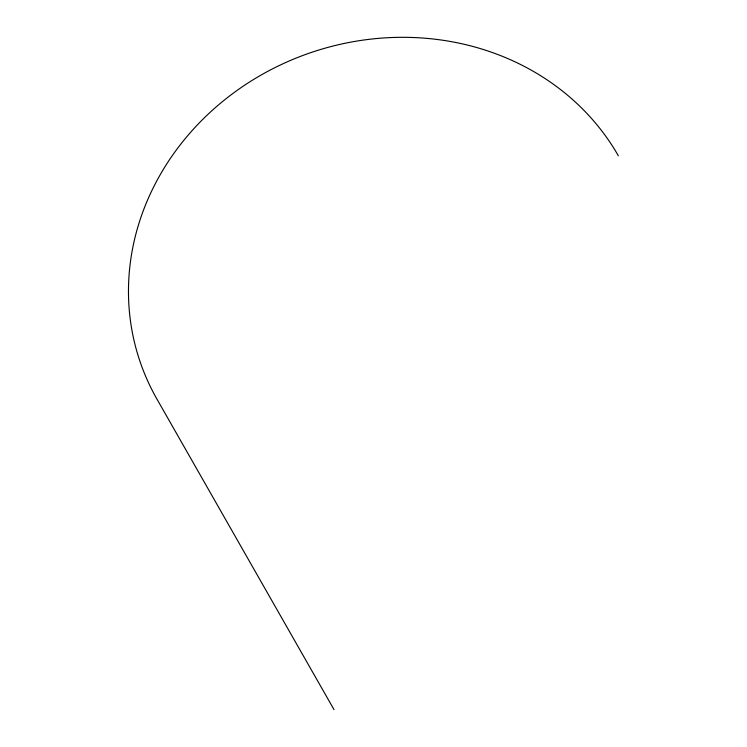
<?xml version="1.0" encoding="UTF-8"?>
<svg xmlns="http://www.w3.org/2000/svg" width="747" height="747" viewBox="0 0 747 747"><rect width="100%" height="100%" fill="white"/><g stroke="black" fill="none" stroke-linecap="round" stroke-linejoin="round"><path stroke-width="1.12" d="M334.03 709.65L156.926 399.057A261.515 237.593 -18.6 0 1 269.574 70.386A261.515 237.593 -18.6 0 1 618.376 155.843"/></g></svg>
